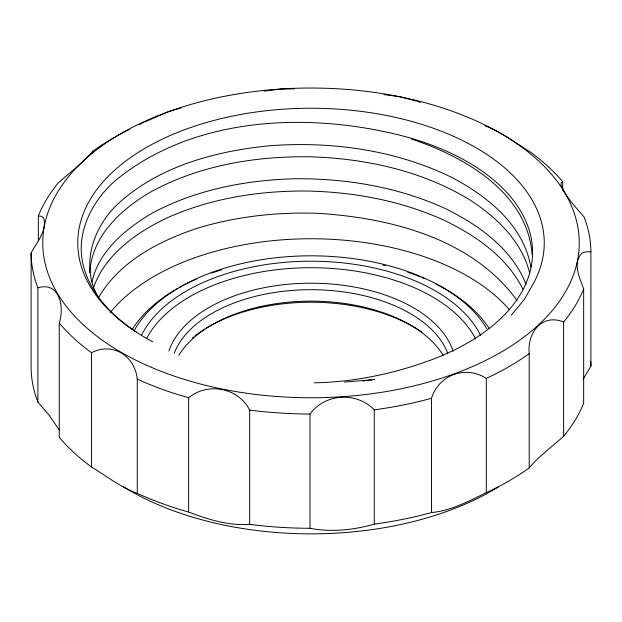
<?xml version="1.0" encoding="UTF-8"?>
<svg xmlns="http://www.w3.org/2000/svg" width="622" height="622" viewBox="0 0 622 622"><rect width="100%" height="100%" fill="white"/><g stroke="black" fill="none" stroke-linecap="round" stroke-linejoin="round"><path stroke-width="0.93" d="M59.183 429.926L49.488 415.667L37.895 402.076L37.895 287.807C59.969 281.191 64.47 307.556 59.253 323.051L59.253 437.328A279.9 161.603 0 0 0 91.535 466.99C106.486 476.188 120.738 487.174 137.268 493.394A279.9 161.603 0 0 0 188.653 512.03C208.051 519.424 228.678 525.948 249.694 524.362A279.9 161.603 0 0 0 309.997 528.288C331.332 532.378 353.506 530.107 374.265 524.105A279.9 161.603 0 0 0 431.536 512.536C451.129 510.817 468.864 501.021 486.303 492.671A279.9 161.603 0 0 0 529.205 467.892L529.205 353.623C527.021 333.182 541.645 313.076 563.618 322.009A279.9 161.603 0 0 0 583.661 288.942C579.836 278.174 571.991 262.422 582.192 253.022L586.212 251.755L590.9 251.832L590.9 366.109L583.086 379.366M89.863 272.553C91.597 236.127 121.523 208.743 151.224 191.708C199.242 165.444 254.81 156.169 309.056 156.775C364.259 158.283 420.278 170.241 468.063 198.799C495.563 216.192 521.866 240.698 529.75 273.408M91.885 282.054C98.836 251.063 125.302 229.114 151.441 213.579C194.974 189.92 244.687 180.248 293.848 178.771C345.513 178.18 397.691 186.888 444.917 208.354C478.372 224.814 511.867 248.427 526.049 284.293M129.625 129.337A279.9 161.603 0 0 0 92.795 151.208C82.85 163.081 69.882 172.418 58.382 182.821A279.9 161.603 0 0 0 38.339 215.888L38.339 241.072M529.205 467.892C539.15 456.019 552.118 446.682 563.618 436.279A279.9 161.603 0 0 0 583.661 403.212L583.661 288.942M93.751 286.975C105.569 254.53 135.588 233.164 165.53 218.617C208.658 198.877 256.396 191.063 303.598 190.985C352.036 191.553 400.786 200.408 444.987 220.67C476.227 235.901 507.093 257.236 522.853 289.207M431.536 512.536L431.536 398.267C438.611 374.833 465.847 365.028 486.303 378.394A279.9 161.603 0 0 0 529.205 353.623M37.895 402.076A279.9 161.603 0 0 1 31.1 367.268L31.1 252.998C36.784 242.456 47.101 230.684 43.734 217.995L41.487 216.316L38.339 215.888M98.984 296.865C119.813 261.738 157.801 241.709 195.285 228.919C234.906 216.51 276.603 211.908 318.021 213.323C390.663 217.902 472.051 238.529 517.038 300.457M511.424 315.074L524.385 299.369L533.738 282.862A233.25 134.663 0 0 0 412.355 121.609A233.25 134.663 0 0 0 118.188 167.116A233.25 134.663 0 0 0 152.717 341.805M309.997 528.288L309.997 414.019C325.065 393.361 356.593 391.502 374.265 409.836A279.9 161.603 0 0 0 431.536 398.267M59.253 323.051A279.9 161.603 0 0 0 91.535 352.721C112.955 341.68 134.873 356.064 137.268 379.125A279.9 161.603 0 0 0 188.653 397.761C207.841 381.916 238.389 387.677 249.694 410.092L249.694 524.362M138.877 124.843L143.643 122.456M484.732 125.714C501.262 131.926 515.514 142.92 530.465 152.118A279.9 161.603 0 0 1 562.747 181.78L561.301 182.503L560.943 184.345C565.375 197.112 575.669 206.815 584.105 217.024A279.9 161.603 0 0 1 590.9 251.832M144.483 122.06L168.29 111.766L181.686 107.73M264.14 91.107L280.965 89L294.354 88.868M362.921 381.014L364.834 380.757M366.747 380.501L374.39 379.474L344.572 382.126M314.265 382.825C351.414 382.102 388.307 374.895 423.364 362.68A221.587 127.93 0 0 0 531.748 241.266A221.587 127.93 0 0 0 388.493 132.564C297.44 112.302 189.624 119.253 115.148 180.769C91.675 201.334 75.386 233.507 83.192 265.089C90.314 293.685 112.007 316.116 136.086 331.821M383.953 94.575L399.596 96.721L416.134 100.997M417.012 101.254L420.425 102.397M411.562 139.04C464.517 156.697 527.433 192.602 532.137 254.647M99.466 299.244C79.678 267.771 92.188 227.963 117.877 203.954C159.007 166.128 215.507 151.076 269.878 145.727C331.612 141.163 395.188 149.91 451.199 177.122C487.018 195.829 523.81 225.102 530.846 267.211M563.618 322.009L563.618 436.279M562.747 181.78L562.747 190.495M486.303 378.394L486.303 492.671M374.265 409.836L374.265 524.105M188.653 397.761L188.653 512.03M137.268 379.125L137.268 493.394M92.795 151.208L92.795 153.144M91.535 352.721L91.535 466.99M590.76 361.607A279.9 161.603 0 0 1 590.9 366.109M309.997 414.019A279.9 161.603 0 0 1 249.694 410.092M37.895 287.807A279.9 161.603 0 0 1 31.1 252.998M498.362 486.933A256.575 148.129 0 0 1 123.638 486.933M141.427 335.437A176.104 101.674 0 0 1 311.241 261.201A176.104 101.674 0 0 1 480.705 335.709M146.784 338.251A171.439 98.984 0 0 1 311.583 267.709A171.439 98.984 0 0 1 475.55 338.904M134.025 330.904A185.434 107.062 0 0 1 309.134 255.821A185.434 107.062 0 0 1 486.824 328.851M132.043 329.668A190.099 109.752 0 0 1 173.694 290.785M175.334 289.805A190.099 109.752 0 0 1 177.838 288.359M179.533 287.411A190.099 109.752 0 0 1 181.243 286.478M182.977 285.552A190.099 109.752 0 0 1 196.676 278.998M211.69 273.105A190.099 109.752 0 0 1 221.564 269.839M382.724 265.042A190.099 109.752 0 0 1 385.578 265.734M407.737 272.211A190.099 109.752 0 0 1 420.371 276.922M422.167 277.661A190.099 109.752 0 0 1 424.842 278.788M435.983 283.99A190.099 109.752 0 0 1 489.304 328.634M178.763 355.465A139.95 80.798 0 0 1 310.899 301.126A139.95 80.798 0 0 1 443.175 355.356M192.408 337.948A144.615 83.496 0 0 1 193.815 336.805M195.254 335.678A144.615 83.496 0 0 1 204.56 329.209M206.216 328.191A144.615 83.496 0 0 1 421.918 332.156M174.183 353.49A139.95 80.798 0 0 1 310.767 289.697A139.95 80.798 0 0 1 447.716 353.226M168.943 351.049A144.615 83.496 0 0 1 311.264 283.197A144.615 83.496 0 0 1 453.158 351.352M110.172 312.625A221.587 127.93 0 0 1 308.388 238.762A221.587 127.93 0 0 1 509.566 309.904M151.714 367.501A268.238 154.87 0 0 0 577.55 260.237A268.238 154.87 0 0 0 203.736 100.951A268.238 154.87 0 0 0 151.714 367.501"/></g></svg>
